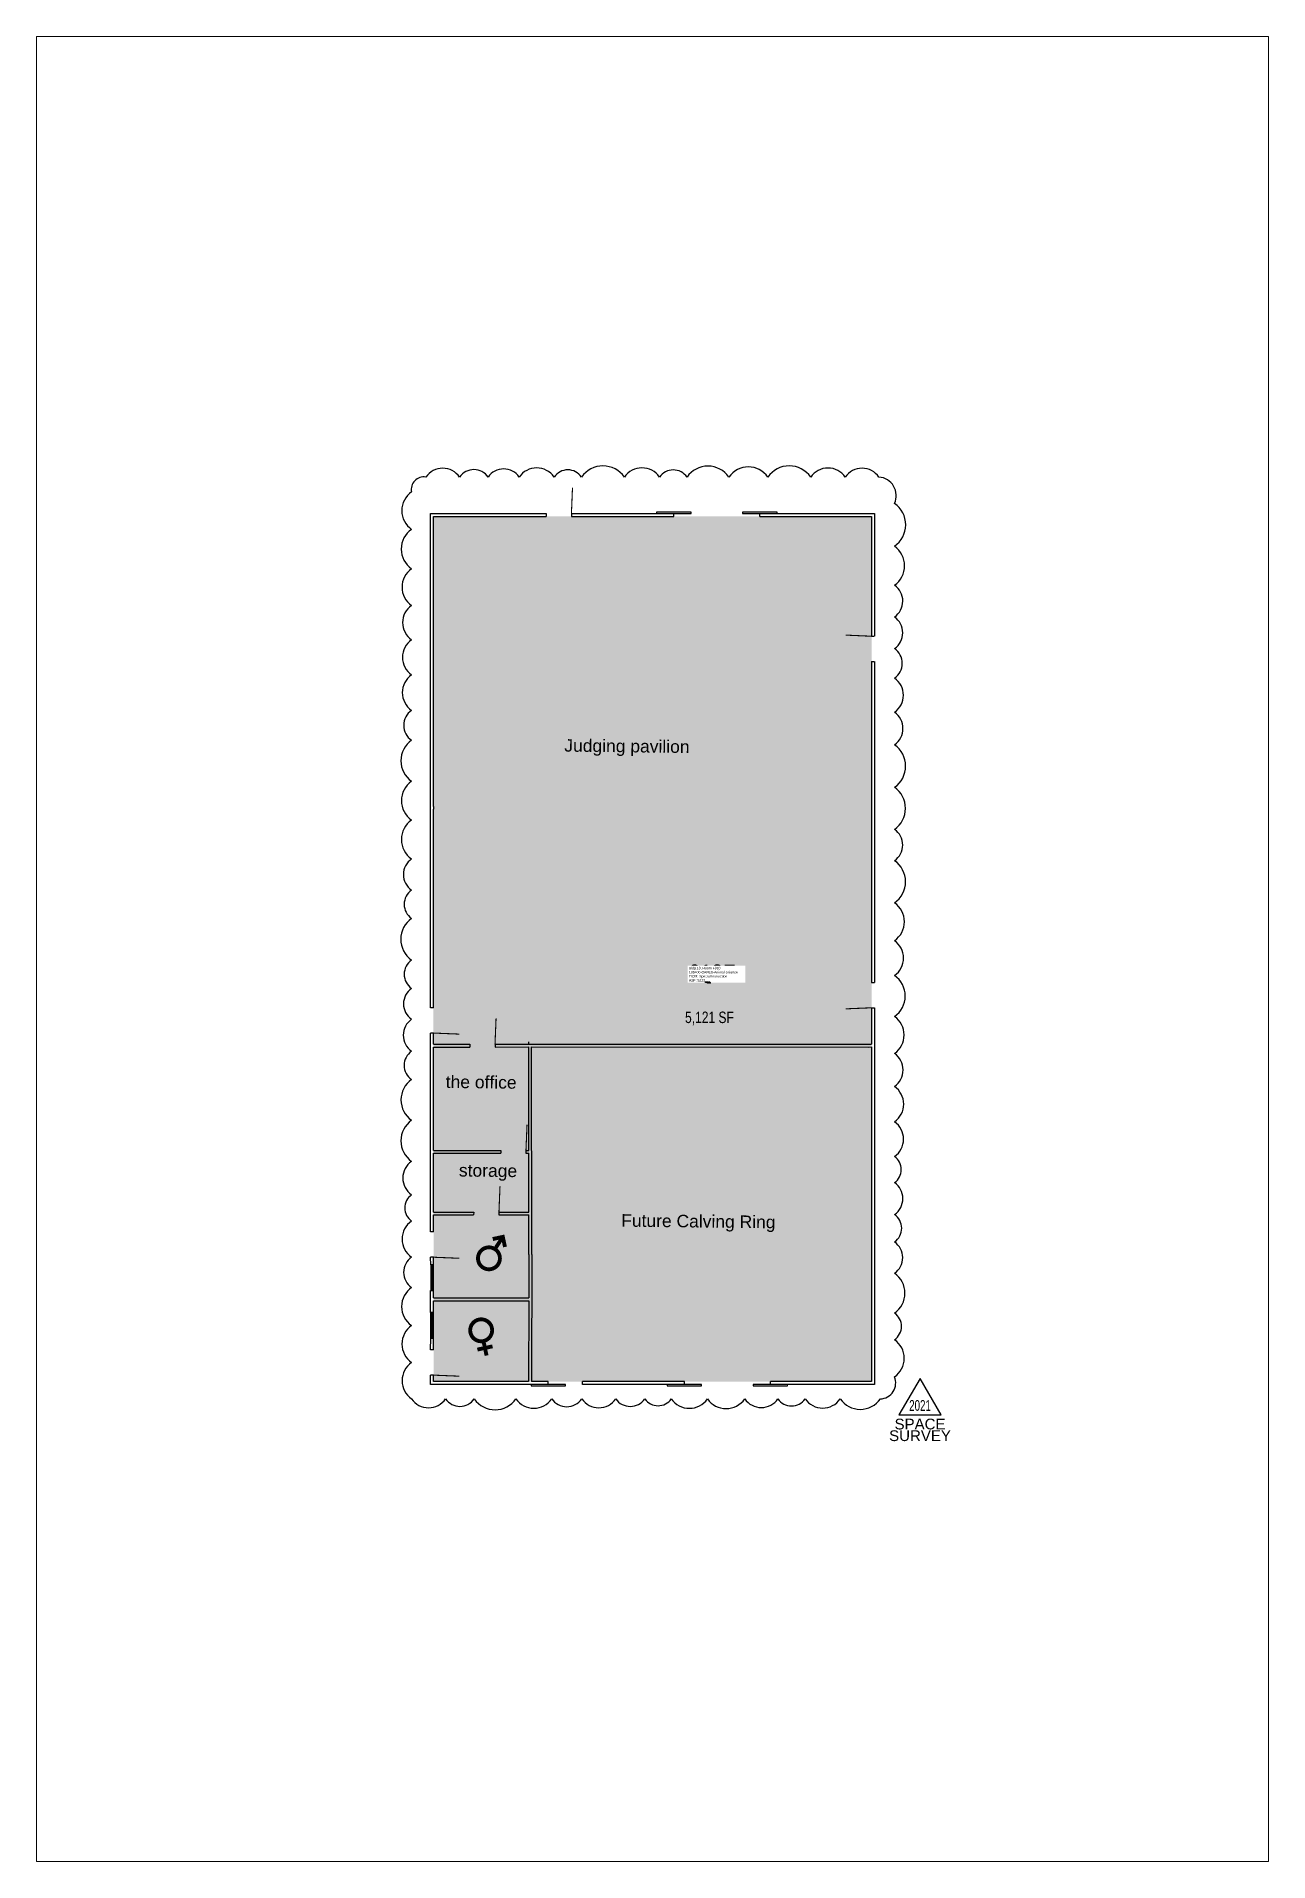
# Paper-space layout 'Layout1' of a CAD drawing. Header units: inches. Extents: x 0 to 7.2, y 0 to 10.6.
# The model-space entities are those that its viewports show. They can reach past a viewport. Long polylines and large blocks are cut down to what shows.
import ezdxf
from ezdxf.enums import TextEntityAlignment as Align

# ---------------------------------------------------------------- set-up
doc = ezdxf.new("R2010")
doc.units = ezdxf.units.IN
doc.header["$MEASUREMENT"] = 0
for name, color, linetype in [('A-DOOR', 2, 'Continuous'), ('A-GLAZ', 1, 'Continuous'), ('A-IDEN-ICON', 4, 'Continuous'), ('A-IDEN-RNUM', 7, 'Continuous'), ('A-IDEN-SNUM', 4, 'Continuous'), ('A-IDEN-VNUM', 4, 'Continuous'), ('A-WALL', 5, 'Continuous'), ('AREA-TEXT', 3, 'Continuous'), ('Rooms-Category-Color', 7, 'Continuous'), ('Rooms-College-Color', 7, 'Continuous'), ('Rooms-Department-Color', 7, 'Continuous'), ('Rooms-Division-Color', 7, 'Continuous'), ('Rooms-Information', 7, 'Continuous')]:
    doc.layers.add(name, color=color, linetype=linetype)
doc.layers.add('A-REV', color=1, linetype='Continuous', true_color=0xff0000)
doc.styles.add('Annotative', font='arial.ttf')
doc.styles.add('Arial', font='arial.ttf')
doc.styles.add('CP_AREA', font='arial.ttf', dxfattribs={"height": 15})
doc.styles.add('ROOMSNUMBER', font='TXT.SHX', dxfattribs={"height": 1})
doc.styles.get("Standard").update_dxf_attribs({"font": 'arial.ttf'})

# ---------------------------------------------------------------- blocks, each defined once
blk = doc.blocks.new('CPMEN')
at = {"const_width": 0.015}
blk.add_lwpolyline([(-0.0575, -0.02, 1), (0.0275, -0.02, 1)], format="xyb", close=True, dxfattribs=at)
for points in [[(0.055, 0.01), (0.055, 0.05), (0.015, 0.05)], [(0.0151, 0.0101), (0.055, 0.05)]]:
    blk.add_lwpolyline(points, dxfattribs=at)
blk = doc.blocks.new('A$C0ce0600d')
at = {"layer": 'A-IDEN-ICON', "xscale": 360, "yscale": 360, "zscale": 360, "rotation": 12.08743375372412}
blk.add_blockref('CPMEN', (21.4, 25.8), dxfattribs=at)
blk = doc.blocks.new('CPWOMEN')
at = {"const_width": 0.015}
blk.add_lwpolyline([(-0.0375, 0, 1), (0.0475, 0, 1)], format="xyb", close=True, dxfattribs=at)
for points in [[(-0.025, -0.07), (0.035, -0.07)], [(0.005, -0.04), (0.005, -0.1)]]:
    blk.add_lwpolyline(points, dxfattribs=at)
blk = doc.blocks.new('*U4')
at = {"layer": 'A-GLAZ', "transparency": 33554559}
blk.add_lwpolyline([(0, 0), (36, 0), (36, 3.9), (0, 3.9)], close=True, dxfattribs=at)
blk.add_lwpolyline([(36, 2), (0, 2)], dxfattribs=at)
blk = doc.blocks.new('Space Revision')
at = {"layer": 'A-REV', "transparency": 16777216}
blk.add_lwpolyline([(0, 2.54), (-1.47, 0), (1.47, 0)], close=True, dxfattribs=at)
at = {"layer": 'A-REV', "transparency": 16777216, "insert": (0, -0.27), "char_height": 0.75, "attachment_point": 2, "line_spacing_factor": 0.65, "style": 'Arial'}
blk.add_mtext_dynamic_manual_height_columns('SPACE\\PSURVEY', width=1.2391, gutter_width=0.0182, heights=[0], dxfattribs=at)
at = {"layer": 'A-REV', "transparency": 16777216, "style": 'Arial', "width": 0.65}
blk.add_attdef('YEAR', text='', height=0.75, dxfattribs=at).set_placement((0, 0.65), align=Align.MIDDLE_CENTER)
at = {"layer": 'A-REV', "transparency": 33554559, "style": 'Arial', "flags": 1}
blk.add_attdef('UPDATES', text='', height=0.75, dxfattribs=at).set_placement((1.5, 1.08), align=Align.TOP_LEFT)

msp = doc.modelspace()

# ---------------------------------------------------------------- hatches: boundary and pattern name
at = {"layer": 'Rooms-Category-Color', "true_color": 0xe3f498, "transparency": 33554687}
msp.add_hatch(color=61, dxfattribs=at).paths.add_polyline_path([(69175109.4, 27700318.8), (69175707.2, 27700445.3), (69175457.6, 27701625.8), (69174859.7, 27701499.3)])
at = {"layer": 'Rooms-College-Color', "true_color": 0xe3c5e1, "transparency": 33554687}
msp.add_hatch(color=254, dxfattribs=at).paths.add_polyline_path([(69175109.4, 27700318.8), (69175707.2, 27700445.3), (69175457.6, 27701625.8), (69174859.7, 27701499.3)])
at = {"layer": 'Rooms-Department-Color', "true_color": 0xe3c5e1, "transparency": 33554687}
msp.add_hatch(color=254, dxfattribs=at).paths.add_polyline_path([(69175109.4, 27700318.8), (69175707.2, 27700445.3), (69175457.6, 27701625.8), (69174859.7, 27701499.3)])
at = {"layer": 'Rooms-Division-Color', "true_color": 0xe3c5e1, "transparency": 33554687}
msp.add_hatch(color=254, dxfattribs=at).paths.add_polyline_path([(69175109.4, 27700318.8), (69175707.2, 27700445.3), (69175457.6, 27701625.8), (69174859.7, 27701499.3)])

# ---------------------------------------------------------------- linework, layer by layer
at = {"layer": 'A-DOOR', "transparency": 33554687}
for points in [[(69175280.8, 27701592.5), (69175327.8, 27701602.4), (69175327.4, 27701604.4), (69175280.4, 27701594.5)], [(69175163.4, 27701567.7), (69175210.4, 27701577.6), (69175210, 27701579.6), (69175163, 27701569.6)], [(69175547.1, 27700405.1), (69175594, 27700415.1), (69175593.6, 27700417.1), (69175546.6, 27700407.1)], [(69175429.6, 27700380.3), (69175476.6, 27700390.3), (69175476.2, 27700392.2), (69175429.2, 27700382.3)], [(69175243.8, 27700341), (69175290.7, 27700351), (69175290.3, 27700352.9), (69175243.3, 27700343)]]:
    msp.add_lwpolyline(points, close=True, dxfattribs=at)
for points in [[(69175047.2, 27701543.1, 1.5, 1.5, 0), (69175041.2, 27701578.6, 0, 0, 0), (69175040.5, 27701578.4, 0, 0, 0.414214), (69175012.7, 27701535.8, 0, 0, 0.414214)], [(69175492.1, 27701462.3, 1.5, 1.5, 0), (69175456.6, 27701456.4, 0, 0, 0), (69175456.8, 27701455.6, 0, 0, 0.414214), (69175499.4, 27701427.8, 0, 0, 0.414214)], [(69175599.4, 27700955.3, 1.5, 1.5, 0), (69175564.5, 27700946.4, 0, 0, 0), (69175564.3, 27700947.1, 0, 0, -0.414214), (69175592.1, 27700989.9, 0, 0, -0.414214)], [(69175008.8, 27700794.4, 1.5, 1.5, 0), (69175044.3, 27700800.4, 0, 0, 0), (69175044.2, 27700801.1, 0, 0, 0.414214), (69175001.5, 27700828.9, 0, 0, 0.414214)], [(69175096, 27700796.9, 1.5, 1.5, 0), (69175090, 27700832.4, 0, 0, 0), (69175089.3, 27700832.3, 0, 0, 0.414214), (69175061.5, 27700789.6, 0, 0, 0.414214)], [(69175168.9, 27700660.9, 1.5, 1.5, 0), (69175162.9, 27700696.4, 0, 0, 0), (69175162.2, 27700696.3, 0, 0, 0.414214), (69175134.4, 27700653.6, 0, 0, 0.414214)], [(69175149.8, 27700569, 1.5, 1.5, 0), (69175143.8, 27700604.5, 0, 0, 0), (69175143.1, 27700604.4, 0, 0, 0.414214), (69175115.3, 27700561.7, 0, 0, 0.414214)], [(69175073.5, 27700488.5, 1.5, 1.5, 0), (69175109, 27700494.5, 0, 0, 0), (69175108.9, 27700495.2, 0, 0, 0.414214), (69175066.2, 27700523, 0, 0, 0.414214)], [(69175107.5, 27700327.6, 1.5, 1.5, 0), (69175143, 27700333.6, 0, 0, 0), (69175142.9, 27700334.4, 0, 0, 0.414214), (69175100.2, 27700362.2, 0, 0, 0.414214)]]:
    msp.add_lwpolyline(points, format="xyseb", dxfattribs=at)
at = {"layer": 'A-WALL', "transparency": 33554687}
for p, q in [((69175305.1, 27701593.5), (69175457.6, 27701625.8)), ((69175457.6, 27701625.8), (69175492.2, 27701462.3)), ((69175460.8, 27701630.5), (69175496.2, 27701463.2)), ((69175460.8, 27701630.5), (69175460.8, 27701630.5)), ((69175048, 27701539.2), (69175187.7, 27701568.7)), ((69174859.7, 27701499.3), (69175013.5, 27701531.9)), ((69174943.4, 27701103.6), (69174859.7, 27701499.3)), ((69175499.5, 27701427.8), (69175541.3, 27701230.1)), ((69175503.5, 27701428.6), (69175596.1, 27700990.7)), ((69175542.1, 27701226.1), (69175592.1, 27700989.9)), ((69175001.5, 27700828.9), (69174944.2, 27701099.7)), ((69175599.4, 27700955.4), (69175609.9, 27700905.6)), ((69175603.4, 27700956.2), (69175712.1, 27700442.1)), ((69175146.7, 27700803.7), (69175607.1, 27700901)), ((69175610.7, 27700901.8), (69175667.6, 27700632.5)), ((69175096.8, 27700793.1), (69175143, 27700802.9)), ((69175012, 27700779.2), (69175008.8, 27700794.4)), ((69175012.8, 27700775.3), (69175062.3, 27700785.8)), ((69175042.7, 27700634.2), (69175012.8, 27700775.3)), ((69175060.5, 27700550.1), (69175043.5, 27700630.4)), ((69175668.5, 27700628.6), (69175707.2, 27700445.3)), ((69175066.2, 27700523), (69175061.3, 27700546.2)), ((69175075.6, 27700478.3), (69175073.5, 27700488.5)), ((69175085.2, 27700432.9), (69175083.1, 27700443.1)), ((69175707.2, 27700445.3), (69175569.3, 27700416.1)), ((69175712.1, 27700442.1), (69175570.1, 27700412.1)), ((69175089.4, 27700413.2), (69175086.1, 27700429.1)), ((69175451.9, 27700391.3), (69175312.9, 27700361.9)), ((69175100.2, 27700362.2), (69175096.9, 27700378)), ((69175452.7, 27700387.3), (69175313.8, 27700357.9)), ((69175239.2, 27700346.3), (69175109.4, 27700318.8)), ((69175266, 27700352), (69175243.1, 27700347.1)), ((69175109.4, 27700318.8), (69175107.5, 27700327.6))]:
    msp.add_line(p, q, dxfattribs=at)
for points in [[(69175304.3, 27701597.4), (69175460.8, 27701630.5)], [(69175305.1, 27701593.5), (69175304.3, 27701597.4)], [(69175047.2, 27701543.1), (69175186.9, 27701572.6)], [(69175187.7, 27701568.7), (69175186.9, 27701572.6)], [(69174855, 27701502.4), (69175012.7, 27701535.8)], [(69175012.7, 27701535.8), (69175013.5, 27701531.9)], [(69175047.2, 27701543.1), (69175048, 27701539.2)], [(69175047.2, 27701543.1), (69175047.2, 27701543.1)], [(69174997.6, 27700828.1), (69174855, 27701502.4)], [(69175492.1, 27701462.3), (69175496, 27701463.1)], [(69175499.4, 27701427.8), (69175503.3, 27701428.6)], [(69175541.3, 27701230.1), (69175542.1, 27701226.1)], [(69174943.4, 27701103.6), (69174944.2, 27701099.7)], [(69175592.1, 27700989.9), (69175595.9, 27700990.7)], [(69175599.4, 27700955.3), (69175603.2, 27700956.2)], [(69175096, 27700796.9), (69175606.4, 27700904.8)], [(69175606.4, 27700904.8), (69175609.9, 27700905.6)], [(69175607.1, 27700901), (69175610.7, 27700901.8)], [(69175001.5, 27700828.9), (69174997.6, 27700828.1)], [(69175096, 27700796.9), (69175096.8, 27700793.1)], [(69175142.1, 27700806.7), (69175141.4, 27700810)], [(69175172.8, 27700661.7), (69175143, 27700802.9)], [(69175206.7, 27700520.6), (69175146.7, 27700803.7)], [(69175008.8, 27700794.4), (69175004.9, 27700793.6)], [(69175062.3, 27700522.2), (69175004.9, 27700793.6)], [(69175012, 27700779.2), (69175061.5, 27700789.6)], [(69175061.5, 27700789.6), (69175062.3, 27700785.8)], [(69175042.7, 27700634.2), (69175134.4, 27700653.6)], [(69175043.5, 27700630.4), (69175135.2, 27700649.8)], [(69175134.4, 27700653.6), (69175135.2, 27700649.8)], [(69175168.9, 27700660.9), (69175172.8, 27700661.7)], [(69175168.9, 27700660.9), (69175169.7, 27700657.1)], [(69175169.7, 27700657.1), (69175173.6, 27700657.9)], [(69175190.6, 27700577.6), (69175173.6, 27700657.9)], [(69175667.6, 27700632.5), (69175668.5, 27700628.6)], [(69175149.8, 27700569), (69175190.6, 27700577.6)], [(69175149.8, 27700569), (69175150.7, 27700565.1)], [(69175150.7, 27700565.1), (69175191.4, 27700573.7)], [(69175202.8, 27700519.8), (69175191.4, 27700573.7)], [(69175060.5, 27700550.1), (69175115.3, 27700561.7)], [(69175061.3, 27700546.2), (69175116.1, 27700557.8)], [(69175115.3, 27700561.7), (69175116.1, 27700557.8)], [(69175066.2, 27700523), (69175062.3, 27700522.2)], [(69175202.8, 27700519.8), (69175215.2, 27700460.4)], [(69175206.7, 27700520.6), (69175243.1, 27700347.1)], [(69175073.5, 27700488.5), (69175069.6, 27700487.7)], [(69175071.8, 27700477.5), (69175069.6, 27700487.7)], [(69175071.8, 27700477.5), (69175075.6, 27700478.3)], [(69175079.2, 27700442.3), (69175083.1, 27700443.1)], [(69175085.5, 27700412.4), (69175079.2, 27700442.3)], [(69175085.2, 27700432.9), (69175215.2, 27700460.4)], [(69175086.1, 27700429.1), (69175216.1, 27700456.5)], [(69175216.1, 27700456.5), (69175239.2, 27700346.3)], [(69175570.1, 27700412.1), (69175569.3, 27700416.1)], [(69175085.5, 27700412.4), (69175089.4, 27700413.2)], [(69175452.7, 27700387.3), (69175451.9, 27700391.3)], [(69175093, 27700377.2), (69175096.9, 27700378)], [(69175096.3, 27700361.3), (69175093, 27700377.2)], [(69175100.2, 27700362.2), (69175096.3, 27700361.3)], [(69175266.8, 27700348), (69175106.3, 27700314), (69175103.6, 27700326.8)], [(69175266.8, 27700348), (69175266, 27700352)], [(69175313.8, 27700357.9), (69175312.9, 27700361.9)], [(69175107.5, 27700327.6), (69175103.6, 27700326.8)]]:
    msp.add_lwpolyline(points, dxfattribs=at)

# ---------------------------------------------------------------- block references
at = {"layer": 'A-GLAZ', "transparency": 33554687, "rotation": 281.9407839723552}
for p in [(69175071.8, 27700477.5), (69175085.5, 27700412.4)]:
    msp.add_blockref('*U4', p, dxfattribs=at)
at = {"layer": 'A-IDEN-ICON', "transparency": 33554687, "xscale": 360, "yscale": 360, "zscale": 360, "rotation": 24.02569584583952}
msp.add_blockref('CPWOMEN', (69175158, 27700401.8), dxfattribs=at)
at = {"layer": 'A-REV', "transparency": 33554687, "xscale": 20, "yscale": 20, "zscale": 20, "rotation": 11.93826209214838}
msp.add_blockref('Space Revision', (69175783, 27700413.9), dxfattribs=at).add_auto_attribs({'YEAR': '2021'})
at = {"layer": 'A-WALL', "transparency": 33554687, "rotation": 11.93826209211539}
msp.add_blockref('A$C0ce0600d', (69175135.9, 27700482.1), dxfattribs=at)

# ---------------------------------------------------------------- texts
at = {"layer": 'A-IDEN-RNUM', "transparency": 33554687}
for s, height, p in [('Judging pavilion', 17.439, (69175106.1, 27701216.2)), ('the office', 17.44, (69175041.3, 27700723)), ('storage', 17.44, (69175084.8, 27700606)), ('Future Calving Ring', 17.439, (69175320.8, 27700584.4))]:
    msp.add_text(s, height=height, rotation=11.3112, dxfattribs=at).set_placement(p)
at = {"layer": 'A-IDEN-RNUM', "transparency": 33554687, "style": 'ROOMSNUMBER'}
msp.add_text('0910-00', height=0.8, rotation=11.9383, dxfattribs=at).set_placement((69175370, 27700942.3), align=Align.MIDDLE)
at = {"layer": 'A-IDEN-SNUM', "transparency": 33554687, "style": 'ROOMSNUMBER'}
msp.add_text('0180F91000', height=0.8, rotation=11.9383, dxfattribs=at).set_placement((69175368, 27700943), align=Align.MIDDLE)
at = {"layer": 'A-IDEN-VNUM', "transparency": 33554687, "style": 'Annotative', "width": 0.85}
msp.add_text('018F', height=24, rotation=11.9383, dxfattribs=at).set_placement((69175371.9, 27700956.6), align=Align.MIDDLE)
at = {"layer": 'AREA-TEXT', "transparency": 33554687, "style": 'CP_AREA', "width": 0.75}
msp.add_text('5,121 SF', height=16, rotation=11.9383, dxfattribs=at).set_placement((69175380.9, 27700895.5), align=Align.MIDDLE_CENTER)

# ---------------------------------------------------------------- next in the draw order: texts
at = {"layer": 'Rooms-Information', "transparency": 33554687, "insert": (69175342.6, 27700938.3), "char_height": 3.429, "width": 76.8, "attachment_point": 7, "rotation": 11.9383, "style": 'Annotative', "bg_fill": 3, "box_fill_scale": 1.5, "bg_fill_color": 256, "bg_fill_true_color": 13158600, "bg_fill_transparency": 0}
msp.add_mtext('Bldg.18, Room F910^M^J100400-CAFES-Animal Science^M^JFICM: Special Instruction^M^JASF: 5222', dxfattribs=at)

# ---------------------------------------------------------------- next in the draw order: linework, layer by layer
at = {"layer": 'A-REV', "transparency": 33554687}
msp.add_lwpolyline([(69175084.4, 27700288.8, 0.520567), (69175130.9, 27700298.7, 0.520567), (69175170, 27700306.9, 0.520567), (69175226.9, 27700319, 0.520567), (69175275.7, 27700329.3, 0.520567), (69175316.8, 27700338, 0.520567), (69175363.1, 27700347.8, 0.520567), (69175402.8, 27700356.2, 0.520567), (69175438.9, 27700363.8, 0.520567), (69175488.3, 27700374.2, 0.520567), (69175539.2, 27700385, 0.520567), (69175584.5, 27700394.6, 0.520567), (69175621.5, 27700402.4, 0.520567), (69175669.5, 27700412.5, 0.520567), (69175724.3, 27700424.1, 0.520567), (69175737.3, 27700458.2, 0.520567), (69175726.6, 27700509, 0.520567), (69175718.9, 27700545.3, 0.520567), (69175707.4, 27700599.7, 0.520567), (69175698.4, 27700642.4, 0.520567), (69175690.5, 27700679.8, 0.520567), (69175681.2, 27700723.4, 0.520567), (69175673.7, 27700758.9, 0.520567), (69175663.7, 27700806.4, 0.520567), (69175653.5, 27700854.5, 0.520567), (69175644, 27700899.6, 0.520567), (69175633.3, 27700950, 0.520567), (69175621.5, 27701006, 0.520567), (69175611.4, 27701053.5, 0.520567), (69175600.5, 27701105.1, 0.520567), (69175588.4, 27701162.7, 0.520567), (69175579.3, 27701205.4, 0.520567), (69175567.2, 27701262.8, 0.520567), (69175554.9, 27701320.9, 0.520567), (69175545.5, 27701365.2, 0.520567), (69175535.7, 27701411.8, 0.520567), (69175527.2, 27701452.1, 0.520567), (69175518, 27701495.2, 0.520567), (69175508.9, 27701538.6, 0.520567), (69175497.6, 27701591.7, 0.520567), (69175485.3, 27701650.2, 0.520567), (69175456.4, 27701681.7, 0.520567), (69175410.4, 27701672, 0.520567), (69175363.2, 27701662, 0.520567), (69175304.7, 27701649.6, 0.520567), (69175251.6, 27701638.4, 0.520567), (69175194.4, 27701626.3, 0.520567), (69175156.9, 27701618.4, 0.520567), (69175108.9, 27701608.2, 0.520567), (69175050.5, 27701595.9, 0.520567), (69175013, 27701588, 0.520567), (69174965.4, 27701577.9, 0.520567), (69174923, 27701568.9, 0.520567), (69174884.1, 27701560.7, 0.520567), (69174837.9, 27701550.9, 0.520567), (69174822.7, 27701526.5, 0.520567), (69174833.5, 27701475.4, 0.520567), (69174844.9, 27701421.6, 0.520567), (69174855.5, 27701371.6, 0.520567), (69174865.4, 27701324.8, 0.520567), (69174875.5, 27701276.8, 0.520567), (69174885.7, 27701228.4, 0.520567), (69174894.4, 27701187.6, 0.520567), (69174906.2, 27701131.6, 0.520567), (69174917.4, 27701078.8, 0.520567), (69174928.6, 27701025.7, 0.520567), (69174937.6, 27700983.1, 0.520567), (69174945.8, 27700944.5, 0.520567), (69174957.8, 27700887.7, 0.520567), (69174966, 27700849, 0.520567), (69174974.9, 27700806.8, 0.520567), (69174984.1, 27700763.3, 0.520567), (69174992.3, 27700724.5, 0.520567), (69175004, 27700669, 0.520567), (69175015.9, 27700613, 0.520567), (69175025.5, 27700567.3, 0.520567), (69175033.1, 27700531.5, 0.520567), (69175043.5, 27700482.3, 0.520567), (69175052.3, 27700440.8, 0.520567), (69175063.2, 27700388.9, 0.520567), (69175073.9, 27700338.6, 0.520567)], format="xyb", close=True, dxfattribs=at)

psp = doc.layouts.get("Layout1")

# ---------------------------------------------------------------- viewports
at = {"layer": 'A-REV', "transparency": 33554559, "view_twist_angle": 348.06173783337}
psp.add_viewport(center=(3.581, 5.303), size=(7.161, 10.6062), view_center_point=(73409252.071, 12792397.386), view_height=2545.4863, dxfattribs=at)

doc.saveas('drawing.dxf')
